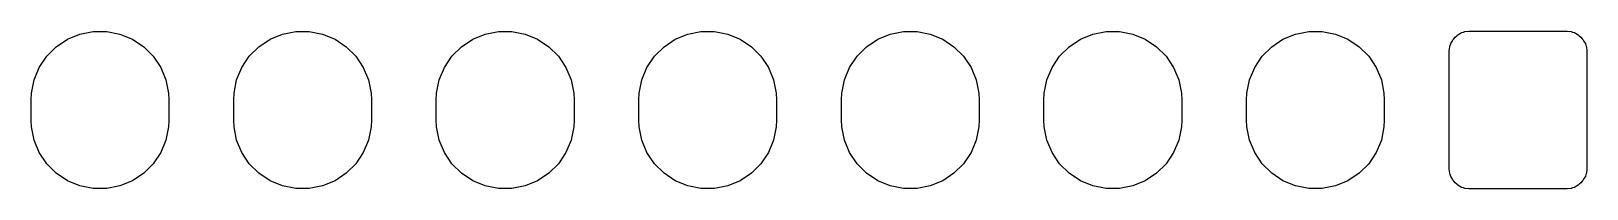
# Model space of a CAD drawing. Header units: millimetres. Extents: x 71 to 173, y -157 to -95.
# Drawn here: x 151.6 to 170.8, y -98.11 to -96.16 of the extents above; entities that cross this region are included whole.
import ezdxf

# ---------------------------------------------------------------- set-up
doc = ezdxf.new("R2010")
doc.units = ezdxf.units.MM
doc.layers.add('B.Mask', color=4, linetype='CONTINUOUS', true_color=0x02ffee)

msp = doc.modelspace()

# ---------------------------------------------------------------- linework, layer by layer
at = {"layer": 'B.Mask', "linetype": 'CONTINUOUS'}
for p, q in [((152.207703, -96.194934), (152.37113, -96.162426)), ((152.37113, -96.162426), (152.53776, -96.162426)), ((152.53776, -96.162426), (152.701187, -96.194934)), ((154.707703, -96.194934), (154.87113, -96.162426)), ((154.87113, -96.162426), (155.03776, -96.162426)), ((155.03776, -96.162426), (155.201187, -96.194934)), ((157.207703, -96.194934), (157.37113, -96.162426)), ((157.37113, -96.162426), (157.53776, -96.162426)), ((157.53776, -96.162426), (157.701187, -96.194934)), ((159.707703, -96.194934), (159.87113, -96.162426)), ((159.87113, -96.162426), (160.03776, -96.162426)), ((160.03776, -96.162426), (160.201187, -96.194934)), ((162.207703, -96.194934), (162.37113, -96.162426)), ((162.37113, -96.162426), (162.53776, -96.162426)), ((162.53776, -96.162426), (162.701187, -96.194934)), ((164.707703, -96.194934), (164.87113, -96.162426)), ((164.87113, -96.162426), (165.03776, -96.162426)), ((165.03776, -96.162426), (165.201187, -96.194934)), ((167.207703, -96.194934), (167.37113, -96.162426)), ((167.37113, -96.162426), (167.53776, -96.162426)), ((167.53776, -96.162426), (167.701187, -96.194934)), ((169.233636, -96.194159), (169.258774, -96.177363)), ((169.258774, -96.177363), (169.282253, -96.172692)), ((169.282253, -96.172692), (169.299404, -96.16512)), ((169.299404, -96.16512), (169.349596, -96.159297)), ((169.349596, -96.159297), (169.354445, -96.158333)), ((169.354445, -96.158333), (170.554445, -96.158333)), ((170.554445, -96.158333), (170.559295, -96.159297)), ((170.559295, -96.159297), (170.609485, -96.16512)), ((170.609485, -96.16512), (170.626634, -96.172692)), ((170.626634, -96.172692), (170.650116, -96.177363)), ((170.650116, -96.177363), (170.675255, -96.19416)), ((151.797386, -96.469099), (151.915211, -96.351274)), ((151.915211, -96.351274), (152.053758, -96.2587)), ((152.053758, -96.2587), (152.207703, -96.194934)), ((152.701187, -96.194934), (152.855132, -96.2587)), ((152.855132, -96.2587), (152.993679, -96.351274)), ((152.993679, -96.351274), (153.111504, -96.469099)), ((154.297386, -96.469099), (154.415211, -96.351274)), ((154.415211, -96.351274), (154.553758, -96.2587)), ((154.553758, -96.2587), (154.707703, -96.194934)), ((155.201187, -96.194934), (155.355132, -96.2587)), ((155.355132, -96.2587), (155.493679, -96.351274)), ((155.493679, -96.351274), (155.611504, -96.469099)), ((156.797386, -96.469099), (156.915211, -96.351274)), ((156.915211, -96.351274), (157.053758, -96.2587)), ((157.053758, -96.2587), (157.207703, -96.194934)), ((157.701187, -96.194934), (157.855132, -96.2587)), ((157.855132, -96.2587), (157.993679, -96.351274)), ((157.993679, -96.351274), (158.111504, -96.469099)), ((159.297386, -96.469099), (159.415211, -96.351274)), ((159.415211, -96.351274), (159.553758, -96.2587)), ((159.553758, -96.2587), (159.707703, -96.194934)), ((160.201187, -96.194934), (160.355132, -96.2587)), ((160.355132, -96.2587), (160.493679, -96.351274)), ((160.493679, -96.351274), (160.611504, -96.469099)), ((161.797386, -96.469099), (161.915211, -96.351274)), ((161.915211, -96.351274), (162.053758, -96.2587)), ((162.053758, -96.2587), (162.207703, -96.194934)), ((162.701187, -96.194934), (162.855132, -96.2587)), ((162.855132, -96.2587), (162.993679, -96.351274)), ((162.993679, -96.351274), (163.111504, -96.469099)), ((164.297386, -96.469099), (164.415211, -96.351274)), ((164.415211, -96.351274), (164.553758, -96.2587)), ((164.553758, -96.2587), (164.707703, -96.194934)), ((165.201187, -96.194934), (165.355132, -96.2587)), ((165.355132, -96.2587), (165.493679, -96.351274)), ((165.493679, -96.351274), (165.611504, -96.469099)), ((166.797386, -96.469099), (166.915211, -96.351274)), ((166.915211, -96.351274), (167.053758, -96.2587)), ((167.053758, -96.2587), (167.207703, -96.194934)), ((167.701187, -96.194934), (167.855132, -96.2587)), ((167.855132, -96.2587), (167.993679, -96.351274)), ((167.993679, -96.351274), (168.111504, -96.469099)), ((169.105409, -96.403483), (169.111232, -96.353292)), ((169.111232, -96.353292), (169.118804, -96.336141)), ((169.118804, -96.336141), (169.123475, -96.312662)), ((169.123475, -96.312662), (169.140271, -96.287524)), ((169.140271, -96.287524), (169.149053, -96.267636)), ((169.149053, -96.267636), (169.162636, -96.254052)), ((169.162636, -96.254052), (169.177668, -96.231556)), ((169.177668, -96.231556), (169.200164, -96.216524)), ((169.200164, -96.216524), (169.213748, -96.202941)), ((169.213748, -96.202941), (169.233636, -96.194159)), ((170.675255, -96.19416), (170.695141, -96.202941)), ((170.695141, -96.202941), (170.708722, -96.216522)), ((170.708722, -96.216522), (170.731222, -96.231556)), ((170.731222, -96.231556), (170.746255, -96.254055)), ((170.746255, -96.254055), (170.759836, -96.267636)), ((170.759836, -96.267636), (170.768615, -96.287519)), ((170.768615, -96.287519), (170.785415, -96.312662)), ((170.785415, -96.312662), (170.790086, -96.336145)), ((170.790086, -96.336145), (170.797657, -96.353292)), ((170.797657, -96.353292), (170.803478, -96.403472)), ((151.704812, -96.607646), (151.797386, -96.469099)), ((153.111504, -96.469099), (153.204078, -96.607646)), ((154.204812, -96.607646), (154.297386, -96.469099)), ((155.611504, -96.469099), (155.704078, -96.607646)), ((156.704812, -96.607646), (156.797386, -96.469099)), ((158.111504, -96.469099), (158.204078, -96.607646)), ((159.204812, -96.607646), (159.297386, -96.469099)), ((160.611504, -96.469099), (160.704078, -96.607646)), ((161.704812, -96.607646), (161.797386, -96.469099)), ((163.111504, -96.469099), (163.204078, -96.607646)), ((164.204812, -96.607646), (164.297386, -96.469099)), ((165.611504, -96.469099), (165.704078, -96.607646)), ((166.704812, -96.607646), (166.797386, -96.469099)), ((168.111504, -96.469099), (168.204078, -96.607646)), ((169.104445, -96.408333), (169.105409, -96.403483)), ((169.104445, -97.858333), (169.104445, -96.408333)), ((170.803478, -96.403472), (170.804445, -96.408333)), ((170.804445, -96.408333), (170.804445, -97.858333)), ((151.608538, -96.925018), (151.641046, -96.761591)), ((151.641046, -96.761591), (151.704812, -96.607646)), ((153.204078, -96.607646), (153.267844, -96.761591)), ((153.267844, -96.761591), (153.300352, -96.925018)), ((154.108538, -96.925018), (154.141046, -96.761591)), ((154.141046, -96.761591), (154.204812, -96.607646)), ((155.704078, -96.607646), (155.767844, -96.761591)), ((155.767844, -96.761591), (155.800352, -96.925018)), ((156.608538, -96.925018), (156.641046, -96.761591)), ((156.641046, -96.761591), (156.704812, -96.607646)), ((158.204078, -96.607646), (158.267844, -96.761591)), ((158.267844, -96.761591), (158.300352, -96.925018)), ((159.108538, -96.925018), (159.141046, -96.761591)), ((159.141046, -96.761591), (159.204812, -96.607646)), ((160.704078, -96.607646), (160.767844, -96.761591)), ((160.767844, -96.761591), (160.800352, -96.925018)), ((161.608538, -96.925018), (161.641046, -96.761591)), ((161.641046, -96.761591), (161.704812, -96.607646)), ((163.204078, -96.607646), (163.267844, -96.761591)), ((163.267844, -96.761591), (163.300352, -96.925018)), ((164.108538, -96.925018), (164.141046, -96.761591)), ((164.141046, -96.761591), (164.204812, -96.607646)), ((165.704078, -96.607646), (165.767844, -96.761591)), ((165.767844, -96.761591), (165.800352, -96.925018)), ((166.608538, -96.925018), (166.641046, -96.761591)), ((166.641046, -96.761591), (166.704812, -96.607646)), ((168.204078, -96.607646), (168.267844, -96.761591)), ((168.267844, -96.761591), (168.300352, -96.925018)), ((151.604445, -97.008333), (151.608538, -96.925018)), ((153.300352, -96.925018), (153.304445, -97.008333)), ((154.104445, -97.008333), (154.108538, -96.925018)), ((155.800352, -96.925018), (155.804445, -97.008333)), ((156.604445, -97.008333), (156.608538, -96.925018)), ((158.300352, -96.925018), (158.304445, -97.008333)), ((159.104445, -97.008333), (159.108538, -96.925018)), ((160.800352, -96.925018), (160.804445, -97.008333)), ((161.604445, -97.008333), (161.608538, -96.925018)), ((163.300352, -96.925018), (163.304445, -97.008333)), ((164.104445, -97.008333), (164.108538, -96.925018)), ((165.800352, -96.925018), (165.804445, -97.008333)), ((166.604445, -97.008333), (166.608538, -96.925018)), ((168.300352, -96.925018), (168.304445, -97.008333)), ((151.604445, -97.258333), (151.604445, -97.008333)), ((153.304445, -97.008333), (153.304445, -97.258333)), ((154.104445, -97.258333), (154.104445, -97.008333)), ((155.804445, -97.008333), (155.804445, -97.258333)), ((156.604445, -97.258333), (156.604445, -97.008333)), ((158.304445, -97.008333), (158.304445, -97.258333)), ((159.104445, -97.258333), (159.104445, -97.008333)), ((160.804445, -97.008333), (160.804445, -97.258333)), ((161.604445, -97.258333), (161.604445, -97.008333)), ((163.304445, -97.008333), (163.304445, -97.258333)), ((164.104445, -97.258333), (164.104445, -97.008333)), ((165.804445, -97.008333), (165.804445, -97.258333)), ((166.604445, -97.258333), (166.604445, -97.008333)), ((168.304445, -97.008333), (168.304445, -97.258333)), ((151.608538, -97.341648), (151.604445, -97.258333)), ((151.641046, -97.505075), (151.608538, -97.341648)), ((153.300352, -97.341648), (153.267844, -97.505075)), ((153.304445, -97.258333), (153.300352, -97.341648)), ((154.108538, -97.341648), (154.104445, -97.258333)), ((154.141046, -97.505075), (154.108538, -97.341648)), ((155.800352, -97.341648), (155.767844, -97.505075)), ((155.804445, -97.258333), (155.800352, -97.341648)), ((156.608538, -97.341648), (156.604445, -97.258333)), ((156.641046, -97.505075), (156.608538, -97.341648)), ((158.300352, -97.341648), (158.267844, -97.505075)), ((158.304445, -97.258333), (158.300352, -97.341648)), ((159.108538, -97.341648), (159.104445, -97.258333)), ((159.141046, -97.505075), (159.108538, -97.341648)), ((160.800352, -97.341648), (160.767844, -97.505075)), ((160.804445, -97.258333), (160.800352, -97.341648)), ((161.608538, -97.341648), (161.604445, -97.258333)), ((161.641046, -97.505075), (161.608538, -97.341648)), ((163.300352, -97.341648), (163.267844, -97.505075)), ((163.304445, -97.258333), (163.300352, -97.341648)), ((164.108538, -97.341648), (164.104445, -97.258333)), ((164.141046, -97.505075), (164.108538, -97.341648)), ((165.800352, -97.341648), (165.767844, -97.505075)), ((165.804445, -97.258333), (165.800352, -97.341648)), ((166.608538, -97.341648), (166.604445, -97.258333)), ((166.641046, -97.505075), (166.608538, -97.341648)), ((168.300352, -97.341648), (168.267844, -97.505075)), ((168.304445, -97.258333), (168.300352, -97.341648)), ((151.704812, -97.65902), (151.641046, -97.505075)), ((153.267844, -97.505075), (153.204078, -97.65902)), ((154.204812, -97.65902), (154.141046, -97.505075)), ((155.767844, -97.505075), (155.704078, -97.65902)), ((156.704812, -97.65902), (156.641046, -97.505075)), ((158.267844, -97.505075), (158.204078, -97.65902)), ((159.204812, -97.65902), (159.141046, -97.505075)), ((160.767844, -97.505075), (160.704078, -97.65902)), ((161.704812, -97.65902), (161.641046, -97.505075)), ((163.267844, -97.505075), (163.204078, -97.65902)), ((164.204812, -97.65902), (164.141046, -97.505075)), ((165.767844, -97.505075), (165.704078, -97.65902)), ((166.704812, -97.65902), (166.641046, -97.505075)), ((168.267844, -97.505075), (168.204078, -97.65902)), ((151.797386, -97.797567), (151.704812, -97.65902)), ((153.204078, -97.65902), (153.111504, -97.797567)), ((154.297386, -97.797567), (154.204812, -97.65902)), ((155.704078, -97.65902), (155.611504, -97.797567)), ((156.797386, -97.797567), (156.704812, -97.65902)), ((158.204078, -97.65902), (158.111504, -97.797567)), ((159.297386, -97.797567), (159.204812, -97.65902)), ((160.704078, -97.65902), (160.611504, -97.797567)), ((161.797386, -97.797567), (161.704812, -97.65902)), ((163.204078, -97.65902), (163.111504, -97.797567)), ((164.297386, -97.797567), (164.204812, -97.65902)), ((165.704078, -97.65902), (165.611504, -97.797567)), ((166.797386, -97.797567), (166.704812, -97.65902)), ((168.204078, -97.65902), (168.111504, -97.797567)), ((151.915211, -97.915392), (151.797386, -97.797567)), ((152.053758, -98.007966), (151.915211, -97.915392)), ((152.993679, -97.915392), (152.855132, -98.007966)), ((153.111504, -97.797567), (152.993679, -97.915392)), ((154.415211, -97.915392), (154.297386, -97.797567)), ((154.553758, -98.007966), (154.415211, -97.915392)), ((155.493679, -97.915392), (155.355132, -98.007966)), ((155.611504, -97.797567), (155.493679, -97.915392)), ((156.915211, -97.915392), (156.797386, -97.797567)), ((157.053758, -98.007966), (156.915211, -97.915392)), ((157.993679, -97.915392), (157.855132, -98.007966)), ((158.111504, -97.797567), (157.993679, -97.915392)), ((159.415211, -97.915392), (159.297386, -97.797567)), ((159.553758, -98.007966), (159.415211, -97.915392)), ((160.493679, -97.915392), (160.355132, -98.007966)), ((160.611504, -97.797567), (160.493679, -97.915392)), ((161.915211, -97.915392), (161.797386, -97.797567)), ((162.053758, -98.007966), (161.915211, -97.915392)), ((162.993679, -97.915392), (162.855132, -98.007966)), ((163.111504, -97.797567), (162.993679, -97.915392)), ((164.415211, -97.915392), (164.297386, -97.797567)), ((164.553758, -98.007966), (164.415211, -97.915392)), ((165.493679, -97.915392), (165.355132, -98.007966)), ((165.611504, -97.797567), (165.493679, -97.915392)), ((166.915211, -97.915392), (166.797386, -97.797567)), ((167.053758, -98.007966), (166.915211, -97.915392)), ((167.993679, -97.915392), (167.855132, -98.007966)), ((168.111504, -97.797567), (167.993679, -97.915392)), ((169.105409, -97.863182), (169.104445, -97.858333)), ((169.111232, -97.913373), (169.105409, -97.863182)), ((169.118804, -97.930522), (169.111232, -97.913373)), ((170.797657, -97.913373), (170.790086, -97.930518)), ((170.803477, -97.863196), (170.797657, -97.913373)), ((170.804445, -97.858333), (170.803477, -97.863196)), ((152.207703, -98.071732), (152.053758, -98.007966)), ((152.37113, -98.10424), (152.207703, -98.071732)), ((152.53776, -98.10424), (152.37113, -98.10424)), ((152.701187, -98.071732), (152.53776, -98.10424)), ((152.855132, -98.007966), (152.701187, -98.071732)), ((154.707703, -98.071732), (154.553758, -98.007966)), ((154.87113, -98.10424), (154.707703, -98.071732)), ((155.03776, -98.10424), (154.87113, -98.10424)), ((155.201187, -98.071732), (155.03776, -98.10424)), ((155.355132, -98.007966), (155.201187, -98.071732)), ((157.207703, -98.071732), (157.053758, -98.007966)), ((157.37113, -98.10424), (157.207703, -98.071732)), ((157.53776, -98.10424), (157.37113, -98.10424)), ((157.701187, -98.071732), (157.53776, -98.10424)), ((157.855132, -98.007966), (157.701187, -98.071732)), ((159.707703, -98.071732), (159.553758, -98.007966)), ((159.87113, -98.10424), (159.707703, -98.071732)), ((160.03776, -98.10424), (159.87113, -98.10424)), ((160.201187, -98.071732), (160.03776, -98.10424)), ((160.355132, -98.007966), (160.201187, -98.071732)), ((162.207703, -98.071732), (162.053758, -98.007966)), ((162.37113, -98.10424), (162.207703, -98.071732)), ((162.53776, -98.10424), (162.37113, -98.10424)), ((162.701187, -98.071732), (162.53776, -98.10424)), ((162.855132, -98.007966), (162.701187, -98.071732)), ((164.707703, -98.071732), (164.553758, -98.007966)), ((164.87113, -98.10424), (164.707703, -98.071732)), ((165.03776, -98.10424), (164.87113, -98.10424)), ((165.201187, -98.071732), (165.03776, -98.10424)), ((165.355132, -98.007966), (165.201187, -98.071732)), ((167.207703, -98.071732), (167.053758, -98.007966)), ((167.37113, -98.10424), (167.207703, -98.071732)), ((167.53776, -98.10424), (167.37113, -98.10424)), ((167.701187, -98.071732), (167.53776, -98.10424)), ((167.855132, -98.007966), (167.701187, -98.071732)), ((169.123475, -97.954004), (169.118804, -97.930522)), ((169.140272, -97.979143), (169.123475, -97.954004)), ((169.149053, -97.999029), (169.140272, -97.979143)), ((169.162634, -98.01261), (169.149053, -97.999029)), ((169.177668, -98.03511), (169.162634, -98.01261)), ((169.200167, -98.050143), (169.177668, -98.03511)), ((169.213748, -98.063724), (169.200167, -98.050143)), ((169.233631, -98.072503), (169.213748, -98.063724)), ((169.258774, -98.089303), (169.233631, -98.072503)), ((169.282257, -98.093974), (169.258774, -98.089303)), ((169.299404, -98.101545), (169.282257, -98.093974)), ((169.349583, -98.107365), (169.299404, -98.101545)), ((169.354445, -98.108333), (169.349583, -98.107365)), ((170.554445, -98.108333), (169.354445, -98.108333)), ((170.559306, -98.107365), (170.554445, -98.108333)), ((170.609485, -98.101545), (170.559306, -98.107365)), ((170.62663, -98.093974), (170.609485, -98.101545)), ((170.650116, -98.089303), (170.62663, -98.093974)), ((170.67526, -98.072502), (170.650116, -98.089303)), ((170.695141, -98.063724), (170.67526, -98.072502)), ((170.708719, -98.050145), (170.695141, -98.063724)), ((170.731222, -98.03511), (170.708719, -98.050145)), ((170.746257, -98.012607), (170.731222, -98.03511)), ((170.759836, -97.999029), (170.746257, -98.012607)), ((170.768614, -97.979148), (170.759836, -97.999029)), ((170.785415, -97.954004), (170.768614, -97.979148)), ((170.790086, -97.930518), (170.785415, -97.954004))]:
    msp.add_line(p, q, dxfattribs=at)

doc.saveas('drawing.dxf')
